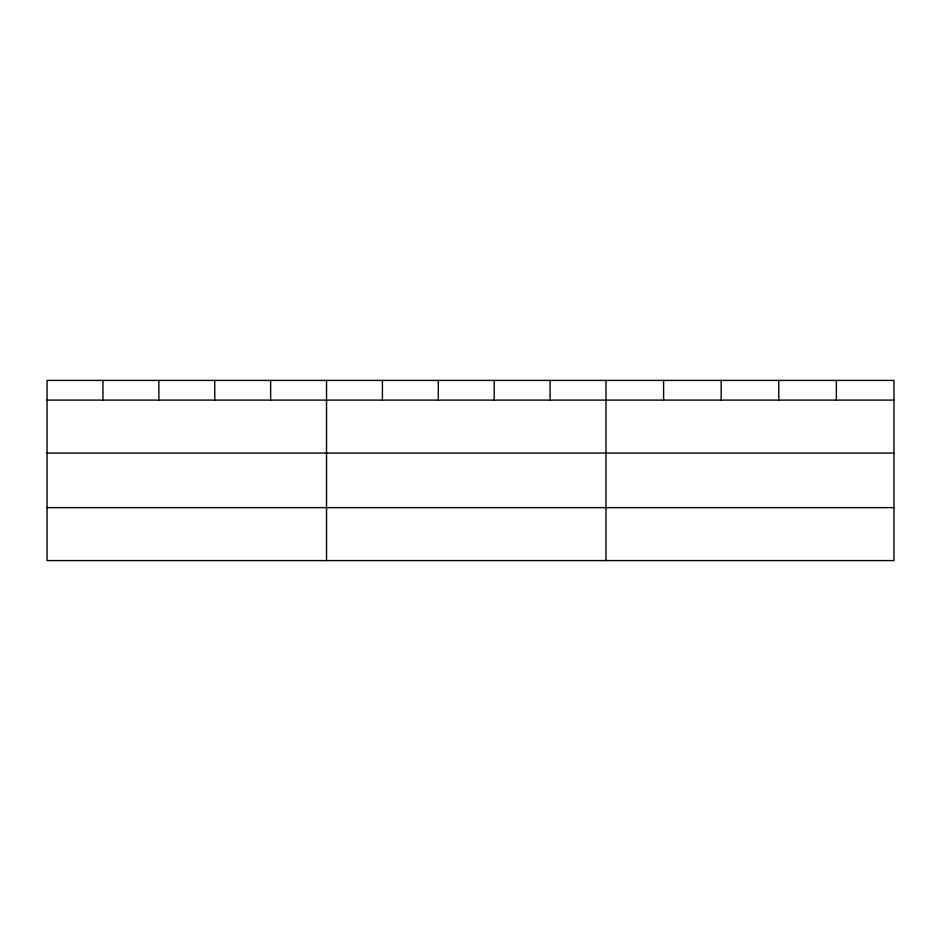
<?xml version="1.0" encoding="UTF-8"?>
<svg xmlns="http://www.w3.org/2000/svg" width="941" height="941" viewBox="0 0 941 941"><rect width="100%" height="100%" fill="white"/><g stroke="black" fill="none" stroke-linecap="round" stroke-linejoin="round"><path stroke-width="1.41" d="M893.95 453.068L893.95 380.411L47.05 380.411L47.05 560.589L893.95 560.589L893.95 453.068L47.05 453.068M47.05 400.101L893.95 400.101M47.05 507.634L893.95 507.634M836.361 380.411L836.361 400.101M778.772 380.411L778.772 400.101M721.182 380.411L721.182 400.101M663.593 380.411L663.593 400.101M606.004 380.411L606.004 560.589M550.109 380.411L550.109 400.101M494.213 380.411L494.213 400.101M438.318 380.411L438.318 400.101M382.422 380.411L382.422 400.101M326.527 380.411L326.527 560.589M270.632 380.411L270.632 400.101M214.736 380.411L214.736 400.101M158.841 380.411L158.841 400.101M102.945 380.411L102.945 400.101"/></g></svg>
